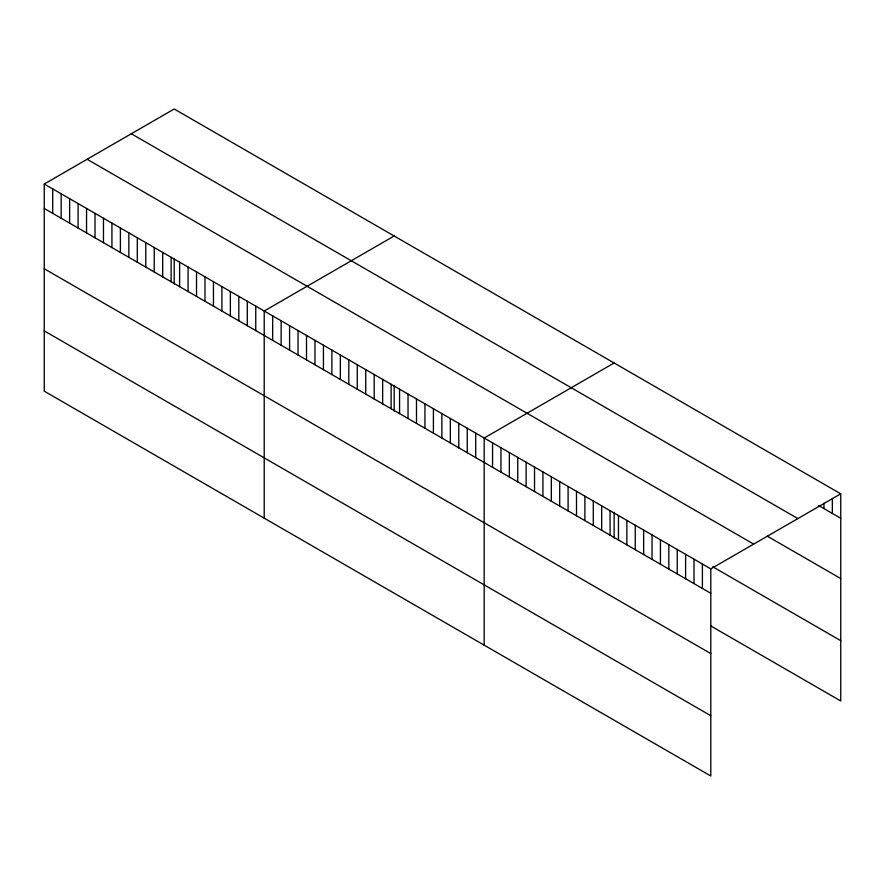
<?xml version="1.0" encoding="UTF-8"?>
<svg xmlns="http://www.w3.org/2000/svg" width="885" height="885" viewBox="0 0 885 885"><rect width="100%" height="100%" fill="white"/><g stroke="black" fill="none" stroke-linecap="round" stroke-linejoin="round"><path stroke-width="1.33" d="M44.25 184.025L710.799 568.856L710.799 776.001L44.25 391.17L44.25 184.025L174.201 108.999L840.75 493.83L840.75 700.975L710.655 625.861M394.168 235.996L264.206 311.022L264.206 518.167M614.124 362.983L484.172 438.02L484.172 645.154M710.799 568.856L840.75 493.83M818.714 505.556L840.75 518.278M131.323 133.757L797.861 518.588M767.306 536.166L840.75 578.569M87.139 159.267L753.677 544.098M712.746 566.776L840.75 640.685M44.25 208.484L710.799 593.304M44.25 268.763L710.799 653.595M44.25 330.879L710.799 715.711M832.354 498.487L832.354 513.433M823.968 503.156L823.968 508.587M702.402 564.01L702.402 588.459M694.006 559.165L694.006 583.613M685.609 554.32L685.609 578.768M677.224 549.474L677.224 573.922M668.828 544.629L668.828 569.077M660.431 539.784L660.431 564.232M652.035 534.938L652.035 559.386M643.649 530.093L643.649 554.541M635.253 525.236L635.253 549.696M626.857 520.391L626.857 544.85M618.46 515.546L618.46 540.005M614.124 512.304L614.124 538.135M610.075 510.7L610.075 535.148M601.678 505.855L601.678 530.303M593.282 501.01L593.282 525.458M584.897 496.164L584.897 520.612M576.5 491.319L576.5 515.767M568.104 486.473L568.104 510.922M559.707 481.628L559.707 506.076M551.322 476.783L551.322 501.231M542.925 471.937L542.925 496.385M534.529 467.092L534.529 491.54M526.133 462.247L526.133 486.695M517.747 457.401L517.747 481.849M509.351 452.556L509.351 477.004M500.954 447.71L500.954 472.159M492.558 442.865L492.558 467.313M475.71 433.13L475.71 457.578M467.247 428.24L467.247 452.7M458.784 423.362L458.784 447.81M450.332 418.472L450.332 442.931M441.869 413.594L441.869 438.042M433.407 408.704L433.407 433.163M424.944 403.826L424.944 428.274M416.492 398.936L416.492 423.384M408.029 394.057L408.029 418.505M399.566 389.168L399.566 413.616M394.168 385.307L394.168 411.149M391.115 384.289L391.115 408.737M382.652 379.399L382.652 403.848M374.189 374.521L374.189 398.969M365.726 369.631L365.726 394.079M357.274 364.753L357.274 389.201M348.812 359.863L348.812 384.311M340.349 354.985L340.349 379.433M331.886 350.095L331.886 374.543M323.434 345.216L323.434 369.665M314.971 340.327L314.971 364.775M306.509 335.448L306.509 359.896M298.046 330.559L298.046 355.007M289.594 325.68L289.594 350.128M281.131 320.79L281.131 345.238M272.668 315.901L272.668 340.36M255.754 306.133L255.754 330.592M247.291 301.254L247.291 325.702M238.828 296.364L238.828 320.824M230.365 291.486L230.365 315.934M221.914 286.596L221.914 311.055M213.451 281.718L213.451 306.166M204.988 276.828L204.988 301.276M196.525 271.949L196.525 296.398M188.074 267.06L188.074 291.508M179.611 262.181L179.611 286.629M174.201 258.32L174.201 284.151M171.148 257.292L171.148 281.74M162.685 252.413L162.685 276.861M154.233 247.523L154.233 271.972M145.771 242.645L145.771 267.093M137.308 237.755L137.308 262.203M128.845 232.877L128.845 257.325M120.393 227.987L120.393 252.435M111.93 223.108L111.93 247.557M103.468 218.219L103.468 242.667M95.005 213.34L95.005 237.788M86.553 208.451L86.553 232.899M78.09 203.572L78.09 228.02M69.627 198.682L69.627 223.131M61.165 193.793L61.165 218.252M52.713 188.914L52.713 213.362"/></g></svg>
